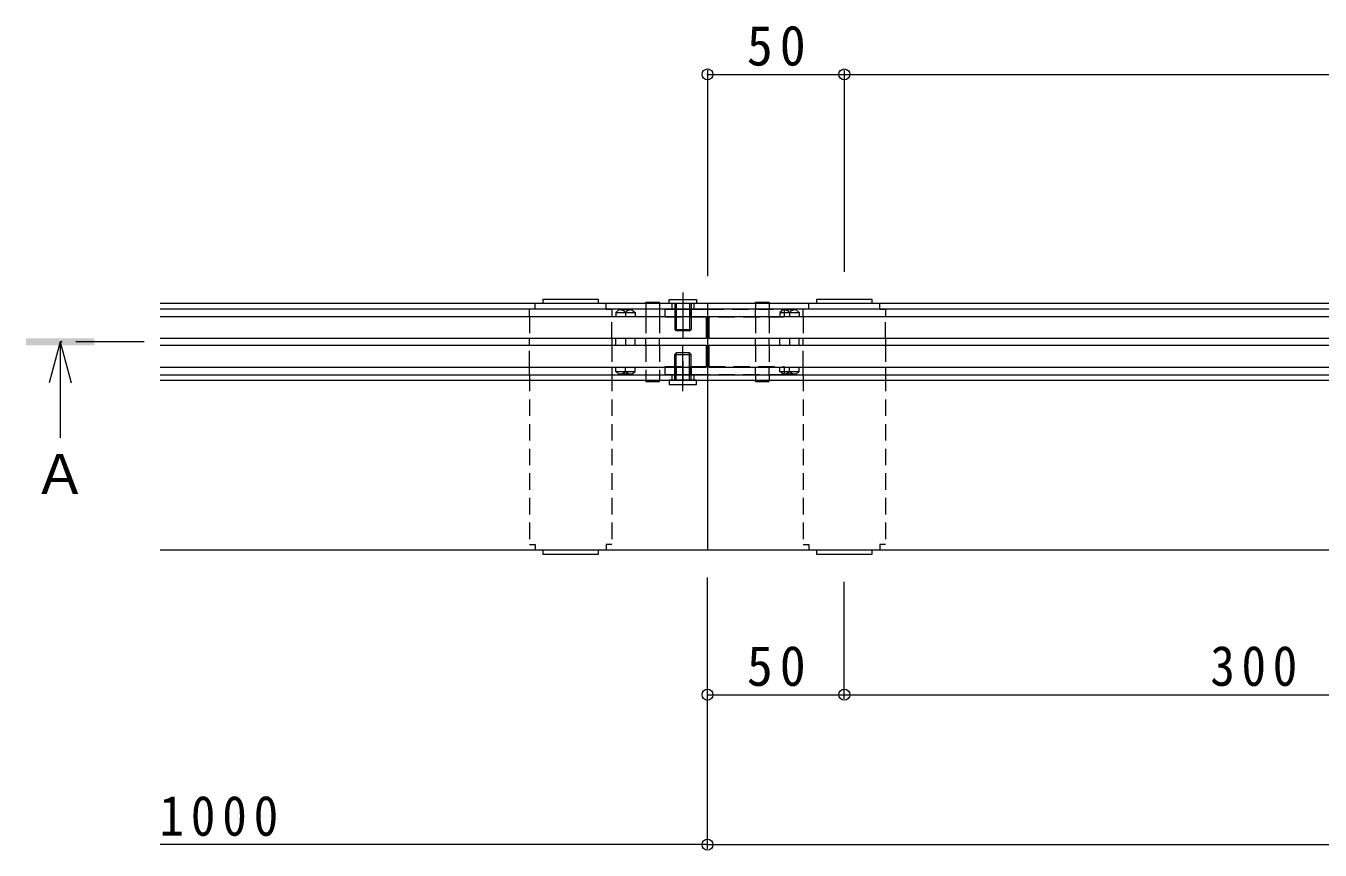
# Model space of a CAD drawing. Units: millimetres at full size, sheet at 1:5. Extents: x -1624 to 1942, y -1375 to 1322.
# Drawn here: x -1624.1 to -1151.1, y 578.6 to 879.7 of the extents above; entities that cross this region are included whole.
import ezdxf
from ezdxf.enums import TextEntityAlignment as Align

# ---------------------------------------------------------------- set-up
doc = ezdxf.new("R2010")
doc.units = ezdxf.units.MM
doc.header["$LTSCALE"] = 5
doc.header["$PDMODE"] = 32
doc.header["$PDSIZE"] = 4
doc.linetypes.add('CHAIN1', pattern=[8, 5, -1, 1, -1])
doc.linetypes.add('DASHED1', pattern=[1.8, 1.2, -0.6])
for name, color, linetype, lineweight in [('E-2', 3, 'Continuous', 18), ('E-3', 4, 'Continuous', 18), ('E-4', 7, 'Continuous', 18), ('E-5', 7, 'Continuous', 18), ('E-7', 134, 'DASHED1', 9), ('E-9', 2, 'Continuous', 18), ('E-A', 134, 'DASHED1', 9), ('E-B', 1, 'Continuous', 9), ('E-C', 2, 'Continuous', 18)]:
    doc.layers.add(name, color=color, linetype=linetype, lineweight=lineweight)
doc.styles.add('ＭＳ ゴシック', font='')
doc.styles.get('ＭＳ ゴシック').set_extended_font_data('MS Gothic')

msp = doc.modelspace()

# ---------------------------------------------------------------- linework, layer by layer
at = {"layer": 'E-2'}
for p, q in [((-1407.37, 776.007), (-1408.556, 775.007)), ((-1402.67, 776.007), (-1407.37, 776.007)), ((-1402.67, 776.007), (-1401.485, 775.007)), ((-1347.37, 776.007), (-1348.556, 775.007)), ((-1342.67, 776.007), (-1347.37, 776.007)), ((-1342.67, 776.007), (-1341.485, 775.007)), ((-1575.02, 773.507), (-1375.52, 773.507)), ((-1408.556, 775.007), (-1408.556, 773.507)), ((-1408.556, 775.007), (-1401.485, 775.007)), ((-1405.02, 775.007), (-1405.02, 773.507)), ((-1401.485, 775.007), (-1401.485, 773.507)), ((-1375.52, 773.507), (-1375.52, 765.507)), ((-1374.52, 773.507), (-1374.52, 765.507)), ((-1374.52, 773.507), (-375.52, 773.507)), ((-1348.556, 775.007), (-1348.556, 773.507)), ((-1348.556, 775.007), (-1341.485, 775.007)), ((-1345.02, 775.007), (-1345.02, 773.507)), ((-1341.485, 775.007), (-1341.485, 773.507)), ((-1375.52, 765.507), (-1575.02, 765.507)), ((-1575.02, 763.007), (-1375.52, 763.007)), ((-1408.556, 763.007), (-1408.556, 765.507)), ((-1405.02, 765.507), (-1405.02, 763.007)), ((-1401.485, 763.007), (-1401.485, 765.507)), ((-1375.52, 763.007), (-1375.52, 755.007)), ((-375.52, 765.507), (-1374.52, 765.507)), ((-1374.52, 763.007), (-1374.52, 755.007)), ((-1374.52, 763.007), (-375.52, 763.007)), ((-1348.556, 763.007), (-1348.556, 765.507)), ((-1345.02, 765.507), (-1345.02, 763.007)), ((-1341.485, 763.007), (-1341.485, 765.507)), ((-1575.02, 755.007), (-1375.52, 755.007)), ((-1408.556, 753.507), (-1408.556, 755.007)), ((-1408.556, 753.507), (-1401.485, 753.507)), ((-1407.37, 752.507), (-1408.556, 753.507)), ((-1402.67, 752.507), (-1407.37, 752.507)), ((-1405.02, 753.507), (-1405.02, 755.007)), ((-1402.67, 752.507), (-1401.485, 753.507)), ((-1401.485, 753.507), (-1401.485, 755.007)), ((-1374.52, 755.007), (-375.52, 755.007)), ((-1348.556, 753.507), (-1348.556, 755.007)), ((-1348.556, 753.507), (-1341.485, 753.507)), ((-1347.37, 752.507), (-1348.556, 753.507)), ((-1342.67, 752.507), (-1347.37, 752.507)), ((-1345.02, 753.507), (-1345.02, 755.007)), ((-1342.67, 752.507), (-1341.485, 753.507)), ((-1341.485, 753.507), (-1341.485, 755.007))]:
    msp.add_line(p, q, dxfattribs=at)
for centre, start, end in [((-1407.423, 772.621), 44.79445, 89.10294), ((-1402.617, 772.621), 90.89706, 135.20555), ((-1347.423, 772.621), 44.79445, 89.10294), ((-1342.617, 772.621), 90.89706, 135.20555), ((-1407.423, 755.893), 270.89706, 315.20555), ((-1402.617, 755.893), 224.79445, 269.10294), ((-1347.423, 755.893), 270.89706, 315.20555), ((-1342.617, 755.893), 224.79445, 269.10294)]:
    msp.add_arc(centre, 3.386, start, end, dxfattribs=at)
at = {"layer": 'E-3'}
for p, q in [((-1375.02, 778.257), (-1575.02, 778.257)), ((-1375.02, 776.257), (-1575.02, 776.257)), ((-375.02, 778.257), (-1375.02, 778.257)), ((-1375.02, 778.257), (-1375.02, 688.257)), ((-375.02, 776.257), (-1375.02, 776.257)), ((-1575.02, 752.257), (-1375.02, 752.257)), ((-1375.02, 752.257), (-375.02, 752.257)), ((-1575.02, 750.257), (-1375.02, 750.257)), ((-1375.02, 750.257), (-375.02, 750.257)), ((-1575.02, 688.257), (-1375.02, 688.257))]:
    msp.add_line(p, q, dxfattribs=at)
at = {"layer": 'E-3', "linetype": 'DASHED1'}
for p, q in [((-1388.02, 778.257), (-1388.02, 776.257)), ((-1380.02, 778.257), (-1380.02, 776.257)), ((-1388.02, 752.257), (-1388.02, 750.257)), ((-1380.02, 752.257), (-1380.02, 750.257))]:
    msp.add_line(p, q, dxfattribs=at)
at = {"layer": 'E-3'}
msp.add_lwpolyline([(-1375.02, 688.257), (-375.02, 688.257), (-375.02, 778.257)], dxfattribs=at)
at = {"layer": 'E-4'}
for p, q in [((-1375.02, 863.466), (-1375.02, 788.257)), ((-1375.02, 861.966), (-1325.02, 861.966)), ((-1325.02, 863.466), (-1325.02, 789.857)), ((-1325.02, 861.966), (-875.02, 861.966)), ((-1375.02, 579.128), (-1375.02, 678.257)), ((-1325.02, 633.892), (-1325.02, 676.657)), ((-1375.02, 635.392), (-1325.02, 635.392)), ((-1325.02, 635.392), (-1025.02, 635.392)), ((-1375.02, 580.628), (-1575.02, 580.628)), ((-1375.02, 580.628), (-375.02, 580.628))]:
    msp.add_line(p, q, dxfattribs=at)
for p in [(-1375.02, 861.966), (-1325.02, 861.966), (-1375.02, 635.392), (-1325.02, 635.392), (-1375.02, 580.628)]:
    msp.add_point(p, dxfattribs=at)
at = {"layer": 'E-5', "color": 4}
for q in [(-1615.62, 749.257), (-1611.62, 729.257), (-1607.62, 749.257)]:
    msp.add_line((-1611.62, 764.257), q, dxfattribs=at)
at = {"layer": 'E-5', "color": 4, "linetype": 'CHAIN1'}
msp.add_line((-1580.849, 764.257), (-1611.62, 764.257), dxfattribs=at)
at = {"layer": 'E-5', "color": 4}
msp.add_solid([(-1624.12, 763.007), (-1599.12, 763.007), (-1624.12, 765.507), (-1599.12, 765.507)], dxfattribs=at)
at = {"layer": 'E-7', "linetype": 'Continuous'}
for p, q in [((-1440.02, 773.507), (-1440.02, 776.257)), ((-1410.02, 776.257), (-1410.02, 773.507)), ((-1340.02, 773.507), (-1340.02, 776.257)), ((-1310.02, 776.257), (-1310.02, 773.507)), ((-1440.02, 763.007), (-1440.02, 765.507)), ((-1410.02, 765.507), (-1410.02, 763.007)), ((-1340.02, 763.007), (-1340.02, 765.507)), ((-1310.02, 765.507), (-1310.02, 763.007)), ((-1440.02, 752.257), (-1440.02, 755.007)), ((-1410.02, 755.007), (-1410.02, 752.257)), ((-1340.02, 752.257), (-1340.02, 755.007)), ((-1310.02, 755.007), (-1310.02, 752.257))]:
    msp.add_line(p, q, dxfattribs=at)
at = {"layer": 'E-7'}
for p, q in [((-1438.02, 776.257), (-1440.02, 776.257)), ((-1438.02, 776.257), (-1438.02, 778.257)), ((-1412.02, 776.257), (-1412.02, 778.257)), ((-1412.02, 776.257), (-1410.02, 776.257)), ((-1338.02, 776.257), (-1340.02, 776.257)), ((-1338.02, 776.257), (-1338.02, 778.257)), ((-1312.02, 776.257), (-1312.02, 778.257)), ((-1312.02, 776.257), (-1310.02, 776.257)), ((-1440.02, 773.507), (-1440.02, 765.507)), ((-1410.02, 765.507), (-1410.02, 773.507)), ((-1340.02, 773.507), (-1340.02, 765.507)), ((-1310.02, 765.507), (-1310.02, 773.507)), ((-1440.02, 755.007), (-1440.02, 763.007)), ((-1410.02, 763.007), (-1410.02, 755.007)), ((-1340.02, 755.007), (-1340.02, 763.007)), ((-1310.02, 763.007), (-1310.02, 755.007)), ((-1440.02, 752.257), (-1440.02, 690.257)), ((-1410.02, 752.257), (-1410.02, 690.257)), ((-1340.02, 752.257), (-1340.02, 690.257)), ((-1310.02, 752.257), (-1310.02, 690.257)), ((-1440.02, 690.257), (-1438.02, 690.257)), ((-1438.02, 690.257), (-1438.02, 688.257)), ((-1410.02, 690.257), (-1412.02, 690.257)), ((-1412.02, 690.257), (-1412.02, 688.257))]:
    msp.add_line(p, q, dxfattribs=at)
for points in [[(-1340.02, 690.257), (-1338.02, 690.257), (-1338.02, 688.257)], [(-1310.02, 690.257), (-1312.02, 690.257), (-1312.02, 688.257)]]:
    msp.add_lwpolyline(points, dxfattribs=at)
at = {"layer": 'E-9'}
for p, q in [((-1397.52, 778.757), (-1392.52, 778.757)), ((-1397.52, 778.257), (-1397.52, 778.757)), ((-1392.52, 778.257), (-1392.52, 778.757)), ((-1357.52, 778.757), (-1352.52, 778.757)), ((-1357.52, 778.257), (-1357.52, 778.757)), ((-1357.52, 773.507), (-1357.52, 776.257)), ((-1352.52, 778.257), (-1352.52, 778.757)), ((-1352.52, 773.507), (-1352.52, 776.257)), ((-1397.52, 763.007), (-1397.52, 765.507)), ((-1392.52, 763.007), (-1392.52, 765.507)), ((-1357.52, 763.007), (-1357.52, 765.507)), ((-1352.52, 763.007), (-1352.52, 765.507)), ((-1357.52, 752.257), (-1357.52, 755.007)), ((-1352.52, 752.257), (-1352.52, 755.007)), ((-1397.52, 749.757), (-1397.52, 750.257)), ((-1397.52, 749.757), (-1392.52, 749.757)), ((-1392.52, 749.757), (-1392.52, 750.257)), ((-1357.52, 749.757), (-1357.52, 750.257)), ((-1357.52, 749.757), (-1352.52, 749.757)), ((-1352.52, 749.757), (-1352.52, 750.257))]:
    msp.add_line(p, q, dxfattribs=at)
at = {"layer": 'E-9', "linetype": 'DASHED1'}
for p, q in [((-1397.52, 778.257), (-1397.52, 773.507)), ((-1392.52, 778.257), (-1392.52, 773.507)), ((-1357.52, 778.257), (-1357.52, 776.257)), ((-1352.52, 778.257), (-1352.52, 776.257)), ((-1397.52, 773.507), (-1397.52, 765.507)), ((-1392.52, 773.507), (-1392.52, 765.507)), ((-1357.52, 773.507), (-1357.52, 765.507)), ((-1352.52, 773.507), (-1352.52, 765.507)), ((-1397.52, 763.007), (-1397.52, 750.257)), ((-1392.52, 763.007), (-1392.52, 750.257)), ((-1357.52, 763.007), (-1357.52, 755.007)), ((-1352.52, 763.007), (-1352.52, 755.007)), ((-1357.52, 752.257), (-1357.52, 750.257)), ((-1352.52, 752.257), (-1352.52, 750.257))]:
    msp.add_line(p, q, dxfattribs=at)
at = {"layer": 'E-A', "linetype": 'Continuous'}
for p, q in [((-1390.52, 776.257), (-1375, 776.257)), ((-1390.52, 773.507), (-1390.52, 776.257)), ((-1347.02, 776.257), (-1347.02, 776.007)), ((-1374.52, 773.257), (-1375.52, 773.257)), ((-1390.52, 752.257), (-1390.52, 755.007)), ((-1375, 752.257), (-1390.52, 752.257)), ((-1375.52, 755.257), (-1374.52, 755.257)), ((-1347.02, 752.507), (-1347.02, 752.257))]:
    msp.add_line(p, q, dxfattribs=at)
at = {"layer": 'E-A'}
for p, q in [((-1387.02, 776.257), (-1387.02, 773.257)), ((-1386.52, 776.257), (-1386.52, 773.257)), ((-1381.52, 776.257), (-1381.52, 773.257)), ((-1381.02, 776.257), (-1381.02, 773.257)), ((-1375, 776.257), (-1347.02, 776.257)), ((-1347.02, 776.007), (-1347.02, 773.257)), ((-1390.52, 773.257), (-1390.52, 773.507)), ((-1375.52, 773.257), (-1390.52, 773.257)), ((-1347.02, 773.257), (-1374.52, 773.257)), ((-1390.52, 755.257), (-1375.52, 755.257)), ((-1390.52, 755.007), (-1390.52, 755.257)), ((-1387.02, 755.257), (-1387.02, 752.257)), ((-1386.52, 755.257), (-1386.52, 752.257)), ((-1381.52, 755.257), (-1381.52, 752.257)), ((-1381.02, 755.257), (-1381.02, 752.257)), ((-1347.02, 752.257), (-1375, 752.257)), ((-1374.52, 755.257), (-1347.02, 755.257)), ((-1347.02, 755.257), (-1347.02, 752.507))]:
    msp.add_line(p, q, dxfattribs=at)
at = {"layer": 'E-A', "linetype": 'CHAIN1'}
for p, q in [((-1384.02, 778.257), (-1384.02, 771.257)), ((-1384.02, 757.257), (-1384.02, 750.257))]:
    msp.add_line(p, q, dxfattribs=at)
at = {"layer": 'E-B'}
for p, q in [((-1435.02, 778.257), (-1435.02, 779.857)), ((-1335.02, 778.257), (-1335.02, 779.857)), ((-1415.02, 688.257), (-1415.02, 686.657)), ((-1315.02, 688.257), (-1315.02, 686.657))]:
    msp.add_line(p, q, dxfattribs=at)
at = {"layer": 'E-B', "linetype": 'DASHED1'}
for p, q in [((-1415.02, 778.257), (-1435.02, 778.257)), ((-1315.02, 778.257), (-1335.02, 778.257)), ((-1435.02, 688.257), (-1415.02, 688.257)), ((-1335.02, 688.257), (-1315.02, 688.257))]:
    msp.add_line(p, q, dxfattribs=at)
at = {"layer": 'E-B'}
for points in [[(-1435.02, 779.857), (-1415.02, 779.857), (-1415.02, 778.257)], [(-1335.02, 779.857), (-1315.02, 779.857), (-1315.02, 778.257)], [(-1415.02, 686.657), (-1435.02, 686.657), (-1435.02, 688.257)], [(-1315.02, 686.657), (-1335.02, 686.657), (-1335.02, 688.257)]]:
    msp.add_lwpolyline(points, dxfattribs=at)
at = {"layer": 'E-C', "color": 7, "linetype": 'CHAIN1'}
for p, q in [((-1384.02, 782.257), (-1384.02, 765.757)), ((-1384.02, 746.257), (-1384.02, 762.757))]:
    msp.add_line(p, q, dxfattribs=at)
at = {"layer": 'E-C', "linetype": 'DASHED1'}
for p, q in [((-1387.02, 778.257), (-1387.02, 773.257)), ((-1386.479, 778.257), (-1386.479, 773.257)), ((-1381.562, 778.257), (-1381.562, 773.257)), ((-1381.02, 778.257), (-1381.02, 773.257)), ((-1387.02, 750.257), (-1387.02, 755.257)), ((-1386.479, 750.257), (-1386.479, 755.257)), ((-1381.562, 750.257), (-1381.562, 755.257)), ((-1381.02, 750.257), (-1381.02, 755.257))]:
    msp.add_line(p, q, dxfattribs=at)
at = {"layer": 'E-C'}
for p, q in [((-1387.02, 773.257), (-1387.02, 768.799)), ((-1386.479, 773.257), (-1386.479, 768.257)), ((-1381.562, 773.257), (-1381.562, 768.257)), ((-1381.02, 773.257), (-1381.02, 768.799)), ((-1386.479, 768.257), (-1387.02, 768.799)), ((-1387.02, 768.799), (-1381.02, 768.799)), ((-1381.562, 768.257), (-1386.479, 768.257)), ((-1381.562, 768.257), (-1381.02, 768.799)), ((-1386.479, 760.257), (-1387.02, 759.716)), ((-1387.02, 759.716), (-1381.02, 759.716)), ((-1387.02, 755.257), (-1387.02, 759.716)), ((-1381.562, 760.257), (-1386.479, 760.257)), ((-1386.479, 755.257), (-1386.479, 760.257)), ((-1381.562, 760.257), (-1381.02, 759.716)), ((-1381.562, 755.257), (-1381.562, 760.257)), ((-1381.02, 755.257), (-1381.02, 759.716))]:
    msp.add_line(p, q, dxfattribs=at)
for points in [[(-1379.02, 779.757), (-1379.02, 778.257), (-1389.02, 778.257), (-1389.02, 779.757)], [(-1379.02, 748.757), (-1379.02, 750.257), (-1389.02, 750.257), (-1389.02, 748.757)]]:
    msp.add_lwpolyline(points, close=True, dxfattribs=at)

# ---------------------------------------------------------------- texts
at = {"layer": 'E-4', "color": 2, "char_height": 14.66, "attachment_point": 7, "style": 'ＭＳ ゴシック'}
for s, insert in [('\\T1.27;\\W0.95;50', (-1360.645, 864.966)), ('\\T1.27;\\W0.95;50', (-1360.645, 638.392)), ('\\T1.27;\\W0.9;300', (-1191.27, 638.392)), ('\\T1.28;\\W0.9;1000', (-1575.335, 583.628))]:
    msp.add_mtext(s, dxfattribs=dict(at, insert=insert))
at = {"layer": 'E-5', "color": 2, "style": 'ＭＳ ゴシック'}
msp.add_text('Ａ', height=14.66, dxfattribs=at).set_placement((-1621.62, 704.257), align=Align.BOTTOM_LEFT)

doc.saveas('drawing.dxf')
